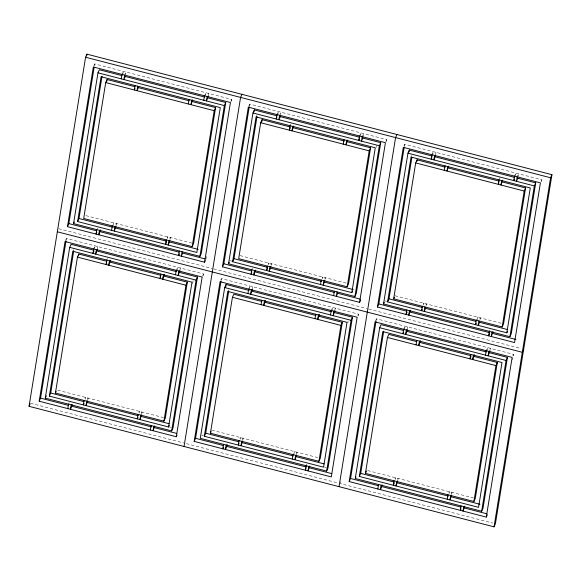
<?xml version="1.0" encoding="UTF-8"?>
<svg xmlns="http://www.w3.org/2000/svg" width="581" height="581" viewBox="0 0 581 581"><rect width="100%" height="100%" fill="white"/><g stroke="black" fill="none" stroke-linecap="round" stroke-linejoin="round"><path stroke-width="0.44" stroke-dasharray="2.9 2.18" d="M66.154 240.236L66.445 238.45L203.553 273.985L203.118 276.665M94.42 65.689L94.71 63.91L231.819 99.445L231.238 103.011M94.478 249.431L95.052 245.865L93.672 248.937M122.751 74.891L123.325 71.325L121.945 74.397M97.303 249.234L97.739 246.562L97.049 248.094M125.431 75.588L126.004 72.022L124.973 74.324M85.131 399.162L85.422 397.375L84.042 400.447M113.259 225.508L113.694 222.835L112.307 225.907M87.818 399.851L88.109 398.072L87.07 400.374M116.084 225.312L116.374 223.532L115.684 225.065M139.084 413.142L139.375 411.363L137.987 414.427M167.357 238.602L167.64 236.823L166.26 239.888M141.764 413.839L142.054 412.052L141.365 413.592M170.037 239.299L170.327 237.513L169.289 239.815M177.038 270.833L177.619 267.267L176.239 270.339M205.311 96.293L205.885 92.728L204.505 95.792M179.87 270.637L180.299 267.964L179.268 270.267M208.136 96.097L208.572 93.418L207.882 94.957M192.681 283.564L193.262 279.991M205.957 259.133L206.393 256.453M221.143 280.405L221.434 278.626L358.542 314.161L358.107 316.841M249.416 105.865L249.707 104.079L386.815 139.622L386.38 142.294M249.329 290.493L250.048 286.041L248.668 289.113M277.74 115.067L278.321 111.501L276.934 114.566M252.299 289.411L252.728 286.738L252.038 288.27M280.42 115.757L281.001 112.191L280.311 113.731M240.127 439.33L240.418 437.551L239.031 440.623M268.4 264.791L268.683 263.011L267.304 266.076M242.807 440.028L243.098 438.248L242.408 439.781M271.08 265.488L271.371 263.709L270.332 266.011M293.935 454.211L294.364 451.531L292.984 454.603M322.346 278.778L322.637 276.992L321.249 280.064M296.76 454.015L297.051 452.229L296.354 453.768M325.026 279.468L325.316 277.689L324.626 279.221M332.034 311.002L332.608 307.443L331.228 310.508M360.3 136.462L360.881 132.896L359.501 135.969M334.859 310.806L335.295 308.133L334.257 310.436M362.987 137.16L363.561 133.594L362.529 135.896M347.816 322.847L348.106 321.061M376.234 147.414L376.524 145.628M340.706 481.802L340.415 483.595L492.782 523.089M376.139 320.581L376.43 318.795L513.539 354.337L512.667 359.69M404.405 146.042L404.696 144.255L541.804 179.798L541.369 182.47M404.463 329.776L405.044 326.217L403.657 329.282M432.591 156.129L433.31 151.67L431.93 154.742M407.288 329.587L407.724 326.907L406.685 329.209M435.561 155.04L435.99 152.367L435.3 153.907M395.124 479.507L395.407 477.727L394.027 480.792M423.389 304.967L423.68 303.188L422.293 306.252M397.658 481.097L398.094 478.417L397.397 479.957M426.069 305.664L426.36 303.878L425.67 305.417M449.069 493.494L449.36 491.708L447.973 494.78M477.197 319.84L477.626 317.168L476.246 320.24M451.749 494.184L452.04 492.405L451.001 494.707M480.022 319.644L480.313 317.865L479.615 319.397M487.023 351.178L487.604 347.612L486.224 350.684M515.296 176.639L515.877 173.073L514.49 176.145M489.856 350.982L490.284 348.31L489.594 349.842M517.976 177.336L518.557 173.77L517.518 176.072M93.672 66.212L94.71 63.91M65.406 240.752L66.445 238.45M72.799 251.261L73.489 249.728M96.802 229.626L97.492 228.086M106.773 260.07L107.47 258.538M68.529 404.165L69.219 402.633M230.78 101.748L231.819 99.445M248.668 106.381L249.707 104.079M256.061 116.897L256.751 115.365M202.515 276.287L203.553 273.985M290.035 125.707L290.732 124.167M220.744 280.158L221.434 278.626M227.788 291.437L228.478 289.904M251.791 269.802L252.481 268.262M385.777 141.924L386.815 139.622M404.006 145.795L404.696 144.255M411.05 157.073L411.74 155.534M357.852 315.694L358.542 314.161M306.085 465.737L306.775 464.204M375.391 321.097L376.43 318.795M498.985 179.863L500.016 177.561M541.114 181.33L541.804 179.798M489.347 331.373L490.037 329.841M512.841 355.87L513.539 354.337M85.952 215.645L191.824 243.09M240.069 255.596L346.813 283.259M395.065 295.765L501.81 323.435M112.968 227.294L114.312 227.643M229.923 260.702L231.681 261.159M384.92 300.878L386.677 301.328M58.703 228.703L211.942 268.422M213.692 268.88L366.938 308.598M368.688 309.056L521.055 348.549M57.686 390.185L163.551 417.63M211.804 430.136L317.669 457.574M367.671 470.537L473.537 497.975M169.536 426.919L171.286 427.369M201.658 435.242L203.415 435.699M324.525 467.088L326.282 467.545M30.43 403.243L183.676 442.962M186.298 443.644L338.665 483.138"/><path stroke-width="0.87" d="M29.05 406.315L85.589 57.236L86.968 54.164L551.95 174.685L495.411 523.764L494.032 526.836L29.05 406.315L30.089 404.013M86.685 55.95L86.968 54.164M39.196 401.202L65.057 241.522L202.166 277.057L176.304 436.745L39.196 401.202L40.576 398.138L66.009 241.122M67.461 226.663L93.33 66.975L230.439 102.517L204.57 262.205L67.461 226.663L68.848 223.591L94.129 67.476M179.035 272.278L197.46 277.05L173.044 427.827L171.664 430.899L45.282 398.138L69.698 247.368L71.085 244.296L93.904 250.208M207.301 97.731L225.733 102.51L201.309 253.287L199.929 256.359L73.555 223.598L97.971 72.821L99.351 69.756L122.17 75.668M49.341 396.097L72.799 251.261L192.02 282.17L168.563 426.999L49.341 396.097L50.721 393.025L73.743 250.876M77.607 221.557L101.065 76.721L220.293 107.623L196.836 252.459L77.607 221.557L78.994 218.485L102.016 76.336M163.697 276.04L187.322 282.163L165.302 418.08L163.922 421.152L55.427 393.032L77.44 257.107L78.82 254.042L106.824 261.297M135.09 86.758L107.093 79.503L105.713 82.567L83.693 218.485L192.188 246.613L193.575 243.541L215.587 107.623L191.962 101.501M78.537 255.829L78.82 254.042M106.802 81.289L107.093 79.503M67.81 408.625L68.529 404.165M93.672 248.937L92.953 253.389L93.991 251.086M96.802 229.626L96.076 234.078L96.773 232.545M121.218 78.849L121.945 74.397M71.216 404.863L70.49 409.315L72.16 404.463M96.352 249.634L95.633 254.086L97.303 249.234M99.482 230.323L98.763 234.775L100.433 229.923M124.624 75.087L123.906 79.546L125.285 76.474M84.042 400.447L83.315 404.906L84.013 403.367M106.773 260.07L106.054 264.529L106.744 262.99M111.588 230.359L112.307 225.907M135.046 85.53L134.327 89.99L135.017 88.45M86.722 401.144L86.003 405.596L87.673 400.745M109.46 260.767L108.734 265.219L110.412 260.368M114.994 226.597L114.268 231.056L115.946 226.205M137.726 86.228L137.007 90.68L138.387 87.615M137.987 414.427L137.269 418.886L137.958 417.354M160.726 274.058L160.007 278.51L160.697 276.977M166.26 239.888L165.534 244.347L166.573 242.045M188.273 103.97L188.992 99.511M140.675 415.125L139.948 419.584L141.619 414.732M163.406 274.748L162.687 279.207L164.358 274.355M168.94 240.585L168.221 245.044L169.892 240.185M191.679 100.208L190.953 104.667L192.631 99.816M150.37 430.02L151.096 425.568M175.513 274.791L176.239 270.339M179.362 251.028L178.643 255.48L179.333 253.948M203.786 100.252L204.505 95.792M153.776 426.258L153.057 430.717L154.728 425.866M178.919 271.029L178.2 275.488L179.87 270.637M182.049 251.718L181.323 256.177L182.71 253.105M207.185 96.49L206.466 100.949L208.136 96.097M163.922 421.152L185.935 285.235L187.322 282.163M192.188 246.613L214.207 110.695L215.587 107.623M171.664 430.899L196.08 280.122L197.46 277.05M199.929 256.359L224.353 105.582L225.733 102.51M184.046 446.491L240.585 97.405L241.965 94.34M194.185 441.378L220.054 281.691L357.162 317.233L331.293 476.921L194.185 441.378L195.572 438.306L220.998 281.298M222.458 266.839L248.319 107.151L385.428 142.694L359.566 302.374L222.458 266.839L223.838 263.767L249.271 106.759M248.893 290.384L226.074 284.472L224.694 287.537L200.278 438.314L326.653 471.068L328.033 468.003L352.456 317.226L334.024 312.447M362.297 137.908L380.722 142.686L356.306 293.463L354.926 296.528L228.544 263.774L252.967 112.997L254.347 109.932L277.166 115.844M225.646 287.145L226.074 284.472M254.057 111.712L254.347 109.932M204.33 436.273L227.788 291.437L347.017 322.339L323.559 467.175L204.33 436.273L205.718 433.201L228.74 291.052M232.603 261.726L256.061 116.897L375.282 147.799L351.825 292.635L232.603 261.726L233.983 258.661L257.005 116.512M318.686 316.217L342.311 322.339L320.298 458.256L318.911 461.329L210.416 433.201L232.436 297.283L233.816 294.218L261.813 301.474M290.086 126.934L262.089 119.671L260.702 122.744L238.689 258.661L347.184 286.782L348.564 283.717L370.584 147.799L346.959 141.67M261.653 122.359L262.089 119.671M223.525 444.342L222.799 448.793L223.496 447.261M247.942 293.565L248.668 289.113M251.791 269.802L251.072 274.254L251.762 272.721M276.934 114.566L276.215 119.025L276.905 117.493M226.205 445.031L225.486 449.491L227.156 444.639M251.348 289.803L250.629 294.262L252.299 289.411M254.478 270.492L253.752 274.951L255.422 270.1M279.621 115.263L278.895 119.722L280.282 116.65M239.031 440.623L238.312 445.075L239.002 443.543M261.051 304.698L261.77 300.246M267.304 266.076L266.585 270.535L267.616 268.233M290.035 125.707L289.316 130.159L290.355 127.856M241.718 441.313L240.992 445.772L242.669 440.921M264.449 300.943L263.73 305.395L265.401 300.544M269.983 266.773L269.264 271.233L270.935 266.381M292.722 126.397L291.996 130.856L293.674 126.004M292.258 459.063L292.984 454.603M314.996 318.686L315.715 314.227M320.53 284.523L321.249 280.064M343.269 144.146L343.988 139.687M295.664 455.301L294.945 459.76L296.615 454.901M318.403 314.924L317.676 319.383L319.354 314.532M323.937 280.761L323.21 285.213L324.888 280.362M346.668 140.384L345.949 144.843L347.62 139.985M306.085 465.737L305.366 470.196L306.056 468.664M330.509 314.967L331.228 310.508M333.632 295.656L334.358 291.197M359.501 135.969L358.775 140.428L359.465 138.888M308.772 466.434L308.046 470.893L309.717 466.042M333.908 311.205L333.189 315.665L334.859 310.806M337.038 291.894L336.319 296.354L337.699 293.282M362.181 136.666L361.462 141.118L362.842 138.053M318.911 461.329L340.931 325.404L342.311 322.339M347.184 286.782L369.196 150.864L370.584 147.799M326.653 471.068L351.077 320.298L352.456 317.226M354.926 296.528L379.342 145.758L380.722 142.686M339.035 486.66L395.574 137.581L396.954 134.509M349.181 481.555L375.043 321.867L512.151 357.409L486.29 517.09L349.181 481.555L350.561 478.483L375.994 321.475M377.447 307.015L403.316 147.327L540.424 182.862L514.555 342.55L377.447 307.015L378.834 303.943L404.26 146.935M489.02 352.623L507.445 357.402L483.029 508.179L481.649 511.244L355.267 478.49L379.691 327.713L381.071 324.641L403.889 330.56M517.286 178.084L535.718 182.862L511.302 333.632L509.915 336.704L383.54 303.95L407.956 153.173L409.336 150.101L432.155 156.02M409.053 151.888L409.336 150.101M359.327 476.442L382.785 331.613L502.006 362.515L478.548 507.351L359.327 476.442L360.707 473.377L383.729 331.221M387.592 301.902L411.05 157.073L530.279 187.975L506.821 332.804L387.592 301.902L388.979 298.83L411.856 157.574M473.682 356.385L497.307 362.515L475.287 498.433L473.907 501.497L365.413 473.377L387.425 337.459L388.812 334.387L416.809 341.65M501.948 181.846L525.573 187.968L503.56 323.893L502.18 326.958L393.678 298.837L415.698 162.92L417.078 159.848L445.075 167.103M416.788 161.634L417.078 159.848M377.795 488.97L378.514 484.518M403.657 329.282L402.938 333.741L403.628 332.209M406.787 309.971L406.061 314.43L407.099 312.128M431.93 154.742L431.204 159.201L431.894 157.662M381.201 485.208L380.475 489.667L382.145 484.815M406.344 329.979L405.618 334.438L407.288 329.587M409.467 310.668L408.748 315.127L410.418 310.276M434.61 155.439L433.891 159.891L435.561 155.04M394.027 480.792L393.308 485.251L394.339 482.949M416.04 344.874L416.759 340.422M422.293 306.252L421.574 310.712L422.264 309.179M444.312 170.335L445.031 165.875M396.707 481.489L395.988 485.948L397.658 481.097M419.446 341.112L418.719 345.572L420.397 340.72M424.98 306.95L424.253 311.409L425.641 308.337M447.711 166.573L446.992 171.032L448.663 166.181M447.254 499.239L447.973 494.78M470.712 354.403L469.993 358.862L471.024 356.56M476.246 320.24L475.527 324.692L476.217 323.159M498.985 179.863L498.258 184.322L498.948 182.783M450.66 495.477L449.934 499.929L451.611 495.077M473.392 355.1L472.673 359.552L474.343 354.7M478.926 320.93L478.207 325.389L479.586 322.317M501.664 180.56L500.945 185.012L502.616 180.161M461.082 505.913L460.355 510.372L461.053 508.833M485.498 355.144L486.224 350.684M489.347 331.373L488.628 335.833L489.667 333.53M514.49 176.145L513.771 180.597L514.461 179.064M463.761 506.61L463.042 511.069L464.713 506.211M488.904 351.382L488.185 355.833L489.856 350.982M492.034 332.071L491.308 336.522L492.978 331.671M517.177 176.842L516.451 181.294L517.838 178.229M473.907 501.497L495.92 365.58L497.307 362.515M502.18 326.958L524.193 191.04L525.573 187.968M481.649 511.244L506.066 360.474L507.445 357.402M509.915 336.704L534.338 185.927L535.718 182.862M494.032 526.836L550.57 177.757L551.95 174.685M73.555 223.598L74.245 222.065M45.282 398.138L46.32 395.835M55.427 393.032L56.117 391.492M204.57 262.205L205.267 260.666M228.544 263.774L229.234 262.234M168.563 426.999L169.26 425.466M176.304 436.745L176.994 435.205M210.416 433.201L211.114 431.668M351.825 292.635L352.522 291.096M359.566 302.374L360.605 300.072M383.54 303.95L384.23 302.41M393.678 298.837L394.376 297.305M355.267 478.49L355.957 476.95M365.413 473.377L366.451 471.075M506.821 332.804L507.511 331.272M523.677 349.225L522.297 352.297L57.323 231.775M486.29 517.09L487.328 514.788M85.589 57.236L550.57 177.757M124.806 76.351L204.672 97.056M279.795 116.527L359.661 137.225M434.791 156.703L514.657 177.401M97.971 72.821L224.353 105.582M252.967 112.997L379.342 145.758M407.956 153.173L534.338 185.927M137.719 87.441L189.341 100.818M292.708 127.609L344.33 140.994M448.576 168.011L499.326 181.163M105.713 82.567L214.207 110.695M260.702 122.744L369.196 150.864M415.698 162.92L524.193 191.04M78.994 218.485L112.307 227.12M114.936 227.803L166.66 241.209M169.289 241.892L198.215 249.387M233.983 258.661L267.296 267.296M270.804 268.204L321.649 281.378M324.278 282.061L353.212 289.563M388.979 298.83L422.293 307.465M424.922 308.148L475.766 321.329M479.274 322.237L507.329 329.507M68.848 223.591L96.795 230.839M99.409 231.514L178.883 252.118M182.376 253.018L205.086 258.908M223.838 263.767L251.784 271.015M254.405 271.69L334.75 292.519M337.372 293.194L360.075 299.084M378.834 303.943L406.78 311.184M410.273 312.091L489.739 332.688M492.361 333.371L515.943 339.478M96.533 250.89L176.399 271.596M251.529 291.066L331.395 311.765M406.518 331.243L486.384 351.941M69.698 247.368L196.08 280.122M224.694 287.537L351.077 320.298M379.691 327.713L506.066 360.474M109.446 261.98L161.068 275.358M264.442 302.149L316.064 315.534M419.431 342.325L471.053 355.71M77.44 257.107L185.935 285.235M232.436 297.283L340.931 325.404M387.425 337.459L495.92 365.58M50.721 393.025L84.034 401.66M86.663 402.342L138.387 415.749M141.016 416.432L169.071 423.702M205.718 433.201L239.031 441.836M241.66 442.519L293.383 455.925M296.012 456.608L324.067 463.878M360.707 473.377L394.02 482.012M397.527 482.92L448.372 496.094M451.001 496.777L479.935 504.279M40.576 398.138L68.522 405.378M72.015 406.286L151.488 426.882M154.11 427.565L176.813 433.448M195.572 438.306L223.518 445.554M226.132 446.23L306.477 467.059M309.099 467.734L331.809 473.624M350.561 478.483L378.507 485.731M381.129 486.406L460.602 507.002M464.096 507.91L486.798 513.793"/></g></svg>
